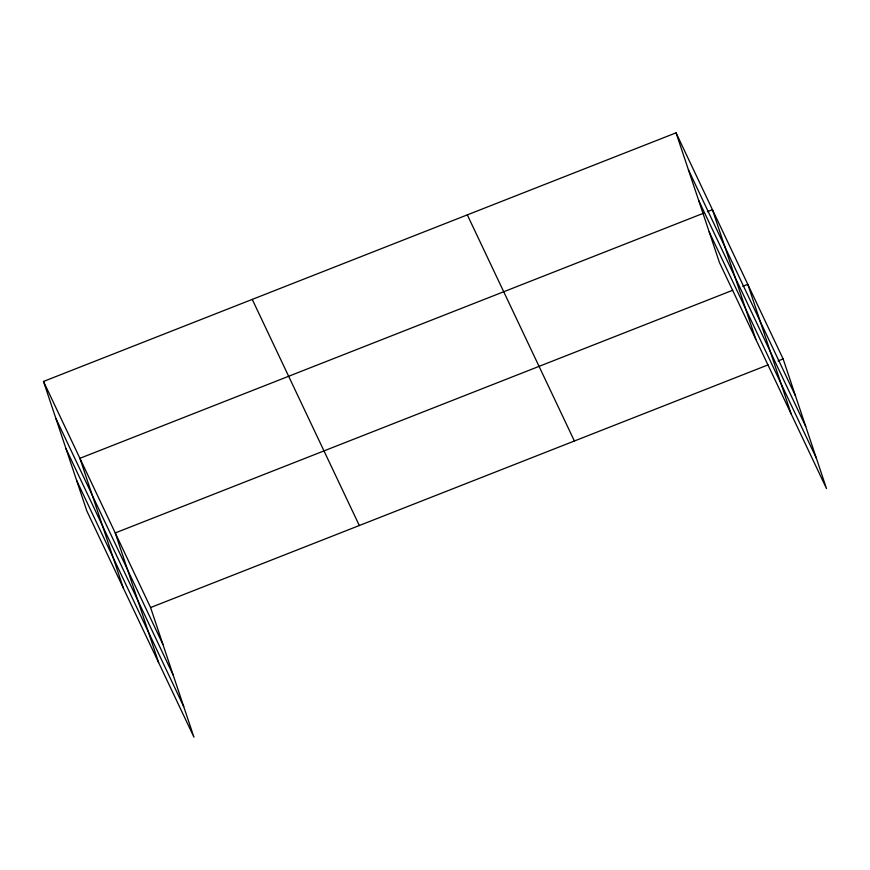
<?xml version="1.0" encoding="UTF-8"?>
<svg xmlns="http://www.w3.org/2000/svg" width="870" height="870" viewBox="0 0 870 870"><rect width="100%" height="100%" fill="white"/><g stroke="black" fill="none" stroke-linecap="round" stroke-linejoin="round"><path stroke-width="1.3" d="M43.5 381.441L150.586 607.554L193.945 737.162L86.869 511.049L43.5 381.441L676.055 132.838L783.13 358.951L826.5 488.559L719.414 262.446L676.055 132.838M703.656 213.172L79.909 458.316L123.279 587.924M707.43 211.693L712.454 209.713L755.823 339.322M732.703 290.265L115.242 532.94L158.612 662.548M742.762 286.306L747.798 284.338L791.167 413.946M150.586 607.554L768.047 364.889M778.106 360.93L783.13 358.951M688.398 169.748L795.484 395.872M698.643 200.339L805.718 426.463M709.18 231.855L816.267 457.979M467.31 214.868L574.396 440.992M252.246 299.4L359.321 525.524M55.854 418.35L162.94 644.474M66.087 448.942L173.173 675.066M76.636 480.457L183.711 706.581"/></g></svg>
